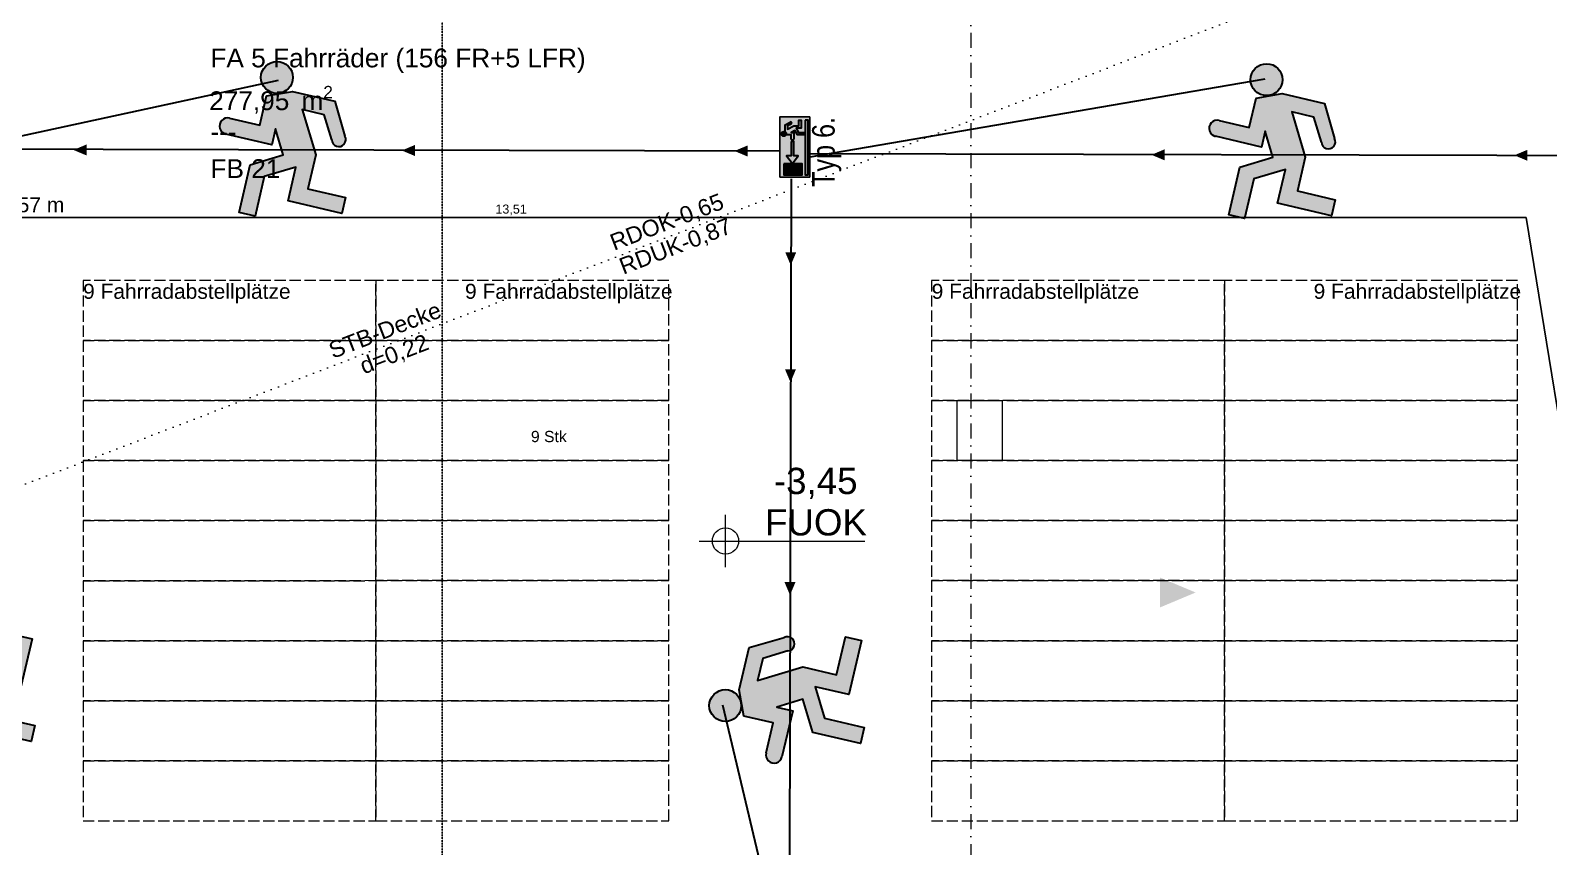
# Model space of a CAD drawing. Header units: millimetres. Extents: x 32522367 to 32638135, y 41424826 to 41540167.
# Drawn here: x 32573128 to 32583236, y 41519542 to 41524979 of the extents above; entities that cross this region are included whole.
import ezdxf
from ezdxf.enums import TextEntityAlignment as Align

# ---------------------------------------------------------------- set-up
doc = ezdxf.new("R2010")
doc.units = ezdxf.units.MM
for name, pattern in [('Punktlinie weit', [0.05, 0, -0.05]), ('Raster', [0.2, 0.1, -0.05, 0, -0.05]), ('Strichlinie eng', [0.1, 0.075, -0.025]), ('Strichlinie weit', [0.2, 0.15, -0.05]), ('Untersicht', [0.1, 0.075, -0.025])]:
    doc.linetypes.add(name, pattern=pattern)
for name, color, linetype in [('000 Achsraster Haupt', 251, 'Continuous'), ('120 Wand Innen tragend', 251, 'Continuous'), ('571 Fahrrad Stellplaetze', 251, 'Continuous'), ('811 Raum 2.Erschließung_ Nebenräume_Allg.räume_Technik', 251, 'Continuous'), ('951 Polierplan Hoehenkote', 251, 'Continuous'), ('955 Polierplan Beschriftung', 251, 'Continuous'), ('970 Brandschutz Beschriftung.Texte_ Bemaßung_ Symbole_ Fluchtwege', 251, 'Continuous'), ('dp_GE_SIBEL', 80, 'Continuous')]:
    doc.layers.add(name, color=color, linetype=linetype)
for name, color, linetype, lineweight in [('000 Achsraster Haupt_Stift_Nr__1', 251, 'Continuous', 13), ('120 Wand Innen tragend_Stift_Nr__1', 251, 'Continuous', 13), ('120 Wand Innen tragend_Stift_Nr__24', 251, 'Continuous', 13), ('120 Wand Innen tragend_Stift_Nr__6', 251, 'Continuous', 13), ('120 Wand Innen tragend_Stift_Nr__8', 251, 'Continuous', 35), ('571 Fahrrad Stellplaetze_Stift_Nr__1', 251, 'Continuous', 13), ('681 Fluchtlinien_Stift_Nr__10', 251, 'Continuous', 25), ('915 Allgemein Beschriftung 1_Stift_Nr__1', 251, 'Continuous', 13), ('951 Polierplan Hoehenkote_Stift_Nr__1', 251, 'Continuous', 13), ('955 Polierplan Beschriftung_Stift_Nr__1', 251, 'Continuous', 13), ('970 Brandschutz Beschriftung.Texte_ Bemaßung_ Symbole_ Fluchtwege_Stift_Nr__75', 251, 'Continuous', 25), ('Archicad Raumstempel_Stift_Nr__1', 251, 'Continuous', 13), ('dp_GE_ST_Attribut_Attribut1', 250, 'Continuous', 5)]:
    doc.layers.add(name, color=color, linetype=linetype, lineweight=lineweight)
doc.layers.add('E2_LEHR_MENSCH_NATIVE', color=112, linetype='Continuous', lineweight=35, true_color=0x20dd55)
doc.layers.add('E2_LEHR_WEG_B_INTERPRETATION', color=112, linetype='Continuous', lineweight=80, true_color=0x20dd55)
doc.layers.add('E_NACHRTECH', color=3, linetype='Continuous', true_color=0x00fa00)
doc.styles.add('DPG_TXT', font='arial.ttf', dxfattribs={"width": 0.8})
doc.styles.add('ERSTELLTER_STIL_1', font='arial.ttf')

# ---------------------------------------------------------------- blocks, each defined once
blk = doc.blocks.new('9809550')
at = {"color": 18, "lineweight": 30, "true_color": 0x000000}
for points in [[(423922, 99169), (423957, 99169), (423957, 99203), (423985, 99215), (424034, 99215), (424054, 99178)], [(424040, 99171), (424025, 99197), (424000, 99197), (424026, 99150), (424026, 99111), (424070, 99111), (424070, 99092), (424007, 99092), (424007, 99132), (423975, 99113), (423975, 99067), (423957, 99067), (423957, 99122), (423991, 99142), (423975, 99169), (423975, 99150), (423922, 99150)]]:
    blk.add_lwpolyline(points, dxfattribs=at)
blk.add_circle((423964, 99226), 18.1, dxfattribs=at)
for centre, radius, start, end in [((423922, 99160), 9.27, 89.9849, 270.0151), ((424048, 99173), 7.96, 195.7299, 41.4005)]:
    blk.add_arc(centre, radius, start, end, dxfattribs=at)
blk = doc.blocks.new('RIVO_ARR_left')
at = {"true_color": 0x56c81e}
h = blk.add_hatch(color=72, dxfattribs=at)
h.dxf.hatch_style = 1
h.paths.add_polyline_path([(2487.16, 1644.96), (2487.16, 1636.12), (2504.83, 1636.12), (2504.83, 1644.96)])
h.paths.add_polyline_path([(2497.62, 1641.55), (2497.63, 1640.85), (2493.39, 1640.85), (2493.39, 1639.56), (2491.13, 1641.24), (2493.4, 1642.94), (2493.4, 1641.55)], flags=16)
h.paths.add_polyline_path([(2498.26, 1641.55), (2499.6, 1641.55), (2499.6, 1642.85), (2500.12, 1643.09, -0.535619), (2499.17, 1643.72, -1), (2500.55, 1643.72, -0.302406), (2500.12, 1643.09), (2500.66, 1643.29), (2502.53, 1643.29), (2503.29, 1641.91, -1.25347), (2502.78, 1641.63), (2502.2, 1642.61), (2501.24, 1642.61), (2502.24, 1640.84), (2502.24, 1639.34), (2503.92, 1639.34), (2503.92, 1638.63), (2501.53, 1638.63), (2501.53, 1640.13), (2500.29, 1639.43), (2500.29, 1637.67), (2499.59, 1637.67), (2499.59, 1639.78), (2500.88, 1640.52), (2500.3, 1641.55), (2500.3, 1640.84), (2498.26, 1640.84, -1)], flags=16)
h.paths.add_polyline_path([(2491.07, 1638.39), (2487.82, 1638.39), (2487.82, 1643.74), (2491.07, 1643.74)], flags=16)
h.paths.add_polyline_path([(2503.92, 1637.48), (2503.92, 1636.57), (2487.82, 1636.57), (2487.82, 1637.48)], flags=16)
h.paths.add_polyline_path([(2488.38, 1641.07, -1), (2488, 1641.07, -1)], flags=0)
at = {"true_color": 0xffffff}
h = blk.add_hatch(color=7, dxfattribs=at)
h.dxf.hatch_style = 1
h.paths.add_polyline_path([(2487.82, 1638.39), (2491.07, 1638.39), (2491.07, 1643.74), (2487.82, 1643.74)])
h.paths.add_polyline_path([(2488.38, 1641.07, -1), (2488, 1641.07, -1)], flags=16)
h = blk.add_hatch(color=7, dxfattribs=at)
h.dxf.hatch_style = 1
h.paths.add_polyline_path([(2500.88, 1640.52), (2499.59, 1639.78), (2499.59, 1637.67), (2500.29, 1637.67), (2500.29, 1639.43), (2501.53, 1640.13), (2501.53, 1638.63), (2503.92, 1638.63), (2503.92, 1639.34), (2502.24, 1639.34), (2502.24, 1640.84), (2501.24, 1642.61), (2502.2, 1642.61), (2502.78, 1641.63, 1.25347), (2503.29, 1641.91), (2502.53, 1643.29), (2500.66, 1643.29), (2499.6, 1642.85), (2499.6, 1641.55), (2498.26, 1641.55, 1), (2498.26, 1640.84), (2500.3, 1640.84), (2500.3, 1641.55)])
h = blk.add_hatch(color=7, dxfattribs=at)
h.dxf.hatch_style = 1
h.paths.add_polyline_path([(2500.55, 1643.72, 1), (2499.17, 1643.72, 1)])
h = blk.add_hatch(color=7, dxfattribs=at)
h.dxf.hatch_style = 1
h.paths.add_polyline_path([(2488.38, 1641.07, 1), (2488, 1641.07, 1)])
h = blk.add_hatch(color=7, dxfattribs=at)
h.dxf.hatch_style = 1
h.paths.add_polyline_path([(2493.39, 1639.56), (2493.39, 1640.85), (2497.63, 1640.85), (2497.62, 1641.55), (2493.4, 1641.55), (2493.4, 1642.94), (2491.13, 1641.24)])
h = blk.add_hatch(color=7, dxfattribs=at)
h.dxf.hatch_style = 1
h.paths.add_polyline_path([(2487.82, 1637.48), (2487.82, 1636.57), (2503.92, 1636.57), (2503.92, 1637.48)])
blk.add_lwpolyline([(2487.16, 1644.96), (2504.83, 1644.96), (2504.83, 1636.12), (2487.16, 1636.12)], close=True)
at = {"color": 18, "lineweight": 30, "true_color": 0x000000}
for points in [[(2491.07, 1643.74), (2487.82, 1643.74), (2487.82, 1638.39), (2491.07, 1638.39)], [(2503.92, 1637.48), (2487.82, 1637.48), (2487.82, 1636.57), (2503.92, 1636.57)]]:
    blk.add_lwpolyline(points, close=True, dxfattribs=at)
blk.add_lwpolyline([(2497.62, 1641.55), (2493.4, 1641.55), (2493.4, 1642.94), (2491.13, 1641.24), (2493.39, 1639.56), (2493.39, 1640.85), (2497.63, 1640.85), (2497.62, 1641.55)], dxfattribs=at)
blk.add_circle((2488.19, 1641.07), 0.19, dxfattribs=at)
at = {"xscale": 0.0381026673526157, "yscale": 0.0381026673526157, "zscale": 0.0381026673526157}
blk.add_blockref('9809550', (-13654.29, -2137.05), dxfattribs=at)
blk = doc.blocks.new('FA 5 Fahrräder (156 FR+5 LFR)__3', base_point=(55.373, 69.105))
at = {"layer": 'Archicad Raumstempel_Stift_Nr__1', "color": 7, "lineweight": 13, "insert": (50.647, 71.527), "char_height": 0.125, "attachment_point": 1, "rotation": 343.6401, "style": 'ERSTELLTER_STIL_1'}
blk.add_mtext('\\A1;{\\pql;\\pt0,0.05;\\fArial|b0|i0|c0|p0;\\W1.000000;277,95\\fArial|b0|i0|c0|p0;\\W1.000000;\\A1{\\H.66x;\\S^  ;}\\fArial|b0|i0|c0|p0;\\W1.000000; m\\fArial|b0|i0|c0|p0;\\W1.000000;\\A1{\\H.66x;\\S2^  ;}}', dxfattribs=at)
at = {"layer": 'Archicad Raumstempel_Stift_Nr__1', "color": 7, "lineweight": 13, "style": 'ERSTELLTER_STIL_1'}
for tag, p in [('ROOM_NAME', (50.725, 71.763)), ('DUMMY_891', (50.656, 71.556)), ('DUMMY_892', (50.587, 71.32)), ('DUMMY_893', (50.587, 71.292)), ('DUMMY_890', (53.061, 71.106)), ('sCustom1Value', (50.518, 71.056)), ('DUMMY_894', (50.956, 70.956))]:
    blk.add_attdef(tag, text='', height=0.125, rotation=343.6401, dxfattribs=at).set_placement(p, align=Align.TOP_LEFT)
blk = doc.blocks.new('Öffnung_36')
at = {"layer": '120 Wand Innen tragend_Stift_Nr__1', "color": 7, "linetype": 'Untersicht', "lineweight": 13}
for p, q in [((49.817, 66.356), (50.726, 65.901)), ((49.767, 66.183), (50.777, 66.074))]:
    blk.add_line(p, q, dxfattribs=at)
at = {"layer": '120 Wand Innen tragend_Stift_Nr__6', "color": 7, "linetype": 'Untersicht', "lineweight": 13, "flags": 128}
for points in [[(49.817, 66.356), (49.767, 66.183)], [(50.726, 65.901), (50.777, 66.074)]]:
    blk.add_lwpolyline(points, dxfattribs=at)
at = {"layer": '120 Wand Innen tragend_Stift_Nr__8', "color": 7, "linetype": 'Continuous', "lineweight": 35, "flags": 128}
for points in [[(50.777, 66.074), (49.817, 66.356)], [(49.767, 66.183), (50.726, 65.901)]]:
    blk.add_lwpolyline(points, dxfattribs=at)
blk = doc.blocks.new('Wand_27', base_point=(53.749, 65.014))
at = {"layer": '120 Wand Innen tragend_Stift_Nr__24', "linetype": 'Continuous', "lineweight": 13}
blk.add_hatch(color=92, dxfattribs=at).paths.add_polyline_path([(53.749, 65.014), (57.491, 63.915), (57.541, 64.088), (53.799, 65.187)])
at = {"layer": '120 Wand Innen tragend_Stift_Nr__8', "color": 7, "linetype": 'Continuous', "lineweight": 35, "flags": 128}
for points in [[(53.799, 65.187), (53.749, 65.014)], [(57.254, 64.173), (53.799, 65.187)], [(53.749, 65.014), (57.203, 64)]]:
    blk.add_lwpolyline(points, dxfattribs=at)
blk = doc.blocks.new('Wand_28', base_point=(48.327, 66.605))
at = {"layer": '120 Wand Innen tragend_Stift_Nr__24', "linetype": 'Continuous', "lineweight": 13}
blk.add_hatch(color=92, dxfattribs=at).paths.add_polyline_path([(48.327, 66.605), (52.07, 65.507), (52.12, 65.68), (48.378, 66.778)])
at = {"layer": '120 Wand Innen tragend_Stift_Nr__8', "color": 7, "linetype": 'Continuous', "lineweight": 35, "flags": 128}
for points in [[(48.378, 66.778), (48.327, 66.605)], [(49.817, 66.356), (48.378, 66.778)], [(48.327, 66.605), (49.767, 66.183)], [(52.12, 65.68), (50.777, 66.074)], [(50.726, 65.901), (52.07, 65.507)], [(52.07, 65.507), (52.12, 65.68)]]:
    blk.add_lwpolyline(points, dxfattribs=at)
blk = doc.blocks.new('Fahrradstellplatz 50x200')
at = {"layer": '571 Fahrrad Stellplaetze_Stift_Nr__1', "color": 7, "linetype": 'Strichlinie eng', "lineweight": 13}
for p, q in [((0, 1.95), (0, 0)), ((0.4, 1.95), (0, 1.95)), ((0.4, 0), (0.4, 1.95)), ((0, 0), (0.4, 0))]:
    blk.add_line(p, q, dxfattribs=at)
blk = doc.blocks.new('Fluchtwegtool - GSDE_2')
at = {"layer": '970 Brandschutz Beschriftung.Texte_ Bemaßung_ Symbole_ Fluchtwege_Stift_Nr__75', "color": 94, "linetype": 'Continuous', "lineweight": 25, "true_color": 0x009500}
for p, q in [((2.807, -3.482), (16.318, -3.482)), ((16.318, -3.482), (18.26, -15.42))]:
    blk.add_line(p, q, dxfattribs=at)
at = {"layer": '970 Brandschutz Beschriftung.Texte_ Bemaßung_ Symbole_ Fluchtwege_Stift_Nr__75', "color": 94, "lineweight": 25, "true_color": 0x009500, "style": 'ERSTELLTER_STIL_1'}
blk.add_attdef('DUMMY_49', text='', height=0.1, dxfattribs=at).set_placement((4.945, -3.476), align=Align.BOTTOM_LEFT)
blk.add_attdef('DUMMY_47', text='', height=0.06, dxfattribs=at).set_placement((9.562, -3.473), align=Align.BOTTOM_CENTER)
for tag, rotation, p in [('DUMMY_46', 74.2388, (2.121, -5.903)), ('DUMMY_45', 2.0094, (-2.518, -8.472)), ('DUMMY_48', 99.2391, (17.289, -9.442))]:
    blk.add_attdef(tag, text='', height=0.06, rotation=rotation, dxfattribs=at).set_placement(p, align=Align.BOTTOM_CENTER)
blk = doc.blocks.new('Höhenbemaßung_6', base_point=(53.092, 67.65))
at = {"layer": '951 Polierplan Hoehenkote_Stift_Nr__1', "color": 7, "linetype": 'Continuous', "lineweight": 13}
for p, q in [((53.043, 67.482), (53.141, 67.818)), ((52.924, 67.699), (53.983, 67.388))]:
    blk.add_line(p, q, dxfattribs=at)
blk.add_circle((53.092, 67.65), 0.0875, dxfattribs=at)
at = {"layer": '951 Polierplan Hoehenkote_Stift_Nr__1', "color": 7, "lineweight": 13, "char_height": 0.175, "attachment_point": 7, "rotation": 343.6401, "style": 'ERSTELLTER_STIL_1'}
for s, insert in [('\\A1;{\\pql;\\fArial|b0|i0|c0|p0;\\W1.000000;-3,45}', (53.48, 67.828)), ('\\A1;{\\pql;\\fArial|b0|i0|c0|p0;\\W1.000000;FUOK}', (53.354, 67.609))]:
    blk.add_mtext(s, dxfattribs=dict(at, insert=insert))
blk = doc.blocks.new('Etikett_23', base_point=(54.817, 70.448))
at = {"layer": '955 Polierplan Beschriftung_Stift_Nr__1', "color": 7, "linetype": 'Punktlinie weit', "lineweight": 13}
blk.add_line((42.036, 68.78), (64.247, 70.598), dxfattribs=at)
at = {"layer": '955 Polierplan Beschriftung_Stift_Nr__1', "color": 7, "lineweight": 13, "char_height": 0.11, "rotation": 4.6776, "line_spacing_factor": 0.929581, "style": 'ERSTELLTER_STIL_1'}
for s, insert, attachment_point in [('\\A1;{\\pql;\\fArial|b0|i0|c0|p0;\\W1.000000;RDOK\\fArial|b0|i0|c0|p0;\\W1.000000;\\fArial|b0|i0|c0|p0;\\W1.000000;-0,65\\fArial|b0|i0|c0|p0;\\W1.000000;\\A1{\\H.66x;\\S^  ;}\\fArial|b0|i0|c0|p0;\\W1.000000;\\fArial|b0|i0|c0|p0;\\W1.000000;\\P\\pql;\\fArial|b0|i0|c0|p0;\\W1.000000;RDUK\\fArial|b0|i0|c0|p0;\\W1.000000;\\fArial|b0|i0|c0|p0;\\W1.000000;-0,87\\fArial|b0|i0|c0|p0;\\W1.000000;\\A1{\\H.66x;\\S^  ;}\\fArial|b0|i0|c0|p0;\\W1.000000;\\fArial|b0|i0|c0|p0;\\W1.000000;}', (52.928, 69.667), 4), ('\\A1;{\\pqc;\\fArial|b0|i0|c0|p0;\\W1.000000;\\fArial|b0|i0|c0|p0;\\W1.000000;\\fArial|b0|i0|c0|p0;\\W1.000000;STB-Decke\\fArial|b0|i0|c0|p0;\\W1.000000;\\A1{\\H.66x;\\S^  ;}\\fArial|b0|i0|c0|p0;\\W1.000000;\\fArial|b0|i0|c0|p0;\\W1.000000;\\P\\pqc;\\fArial|b0|i0|c0|p0;\\W1.000000;d=\\fArial|b0|i0|c0|p0;\\W1.000000;\\fArial|b0|i0|c0|p0;\\W1.000000;0,22\\fArial|b0|i0|c0|p0;\\W1.000000;\\A1{\\H.66x;\\S^  ;}\\fArial|b0|i0|c0|p0;\\W1.000000;\\fArial|b0|i0|c0|p0;\\W1.000000;}', (51.334, 69.537), 5)]:
    blk.add_mtext(s, dxfattribs=dict(at, insert=insert, attachment_point=attachment_point))
blk = doc.blocks.new('Standard-Rastermarker_2')
at = {"layer": '000 Achsraster Haupt_Stift_Nr__1', "color": 7, "linetype": 'Raster', "lineweight": 13}
blk.add_line((1, 0), (27.537, 0), dxfattribs=at)
at = {"layer": '000 Achsraster Haupt_Stift_Nr__1', "color": 7, "lineweight": 13, "style": 'ERSTELLTER_STIL_1'}
for tag, p in [('AC_MarkerText_1_0', (-0.359, -0.034)), ('AC_MarkerText_1_1', (28.678, -0.034))]:
    blk.add_attdef(tag, text='', height=0.15, rotation=90, dxfattribs=at).set_placement(p, align=Align.TOP_CENTER)
blk = doc.blocks.new('98095500')
at = {"color": 18, "lineweight": 30, "true_color": 0x000000}
for points in [[(423921.7, 99168.8), (423956.8, 99168.8), (423956.8, 99202.9), (423984.5, 99214.5), (424033.7, 99214.5), (424053.8, 99178.3)], [(424040.2, 99170.9), (424025.2, 99196.7), (423999.7, 99196.8), (424026.2, 99150.3), (424026.2, 99110.9), (424070.2, 99110.9), (424070.2, 99092.3), (424007.5, 99092.3), (424007.5, 99131.7), (423975, 99113.1), (423975, 99067), (423956.5, 99067), (423956.5, 99122.4), (423990.5, 99141.9), (423975.1, 99168.8), (423975.1, 99150.2), (423921.7, 99150.3)]]:
    blk.add_lwpolyline(points, dxfattribs=at)
blk.add_circle((423963.6, 99225.9), 18.1, dxfattribs=at)
for centre, radius, start, end in [((424047.8, 99173.1), 7.96, 195.7299, 41.4005), ((423921.7, 99159.5), 9.27, 89.9849, 270.0151)]:
    blk.add_arc(centre, radius, start, end, dxfattribs=at)
blk = doc.blocks.new('750298750')
h = blk.add_hatch(color=3)
h.paths.add_polyline_path([(426943.6, 99576.9), (426968.1, 99576.8), (426982.5, 99552, 1.25347), (426995.6, 99559.2), (426976.3, 99594), (426929, 99594), (426902.3, 99582.8), (426902.3, 99550), (426868.6, 99550, 1), (426868.6, 99532.2), (426919.9, 99532.1), (426919.9, 99550), (426934.8, 99524.1), (426902.1, 99505.4), (426902.1, 99452.1), (426919.8, 99452.1), (426919.8, 99496.4), (426951.1, 99514.3), (426951.1, 99476.4), (427011.4, 99476.4), (427011.4, 99494.3), (426969.1, 99494.3), (426969.1, 99532.2)])
h.paths.add_polyline_path([(426891.5, 99604.9, 1), (426926.3, 99604.9, 1)])
at = {"xscale": 0.9619413167778113, "yscale": 0.9619413167778113, "zscale": 0.9619413167778113}
blk.add_blockref('98095500', (19080.8, 4155.4), dxfattribs=at)
blk = doc.blocks.new('E2_MOL_LEHRPERSON_ZENTRIERT')
blk.add_blockref('750298750', (-426935.5, -99537.2))

msp = doc.modelspace()

# ---------------------------------------------------------------- linework, layer by layer
at = {"layer": '681 Fluchtlinien_Stift_Nr__10', "color": 1, "linetype": 'Strichlinie weit', "lineweight": 25}
msp.add_lwpolyline([(32575868.532, 41507613.586), (32575868.431, 41527613.586)], dxfattribs=at)
msp.add_lwpolyline([(32575868.532, 41507613.586), (32575868.431, 41527613.586)], dxfattribs=at)
at = {"layer": '811 Raum 2.Erschließung_ Nebenräume_Allg.räume_Technik', "color": 40, "linetype": 'Continuous', "lineweight": 0, "true_color": 0xffd933, "flags": 128}
msp.add_lwpolyline([(32579298.459, 41522113.603), (32579298.457, 41522513.603), (32579598.457, 41522513.605), (32579598.459, 41522113.605)], close=True, dxfattribs=at)
at = {"layer": 'E2_LEHR_WEG_B_INTERPRETATION', "color": 112, "true_color": 0x20dd55}
for points in [[(32573414.6, 41524182.221), (32573501.953, 41524218.909), (32573501.953, 41524145.532)], [(32575600.508, 41524178.714), (32575687.86, 41524215.402), (32575687.86, 41524142.026)], [(32577815.235, 41524175.327), (32577902.588, 41524212.015), (32577902.588, 41524138.639)], [(32580591.898, 41524149.857), (32580679.251, 41524186.545), (32580679.251, 41524113.169)], [(32583007.867, 41524146.753), (32583095.219, 41524183.441), (32583095.219, 41524110.065)], [(32578190.304, 41523414.011), (32578153.616, 41523501.363), (32578226.992, 41523501.363)], [(32578188.521, 41522634.684), (32578151.832, 41522722.037), (32578225.209, 41522722.037)], [(32578185.276, 41521216.93), (32578148.588, 41521304.282), (32578221.965, 41521304.282)], [(32580885.826, 41521234.78), (32580648.846, 41521135.248), (32580648.846, 41521334.312)]]:
    msp.add_solid(points, dxfattribs=at)
at = {"layer": 'E_NACHRTECH', "color": 4, "lineweight": 30}
for points in [[(32574778.047, 41524644.701), (32572696.033, 41524193.915)], [(32581347.192, 41524652.923), (32578303.751, 41524132.781)], [(32577736.52, 41520487.316), (32578196.806, 41518539.815)]]:
    msp.add_lwpolyline(points, dxfattribs=at)
at = {"layer": 'E_NACHRTECH', "color": 3, "lineweight": 30}
for points in [[(32578118.451, 41524175.318), (32572709.677, 41524187.695)], [(32583808.295, 41524144.03), (32578305.54, 41524156.621)], [(32578193.108, 41523989.913), (32578180.719, 41518575.741)]]:
    msp.add_lwpolyline(points, dxfattribs=at)

# ---------------------------------------------------------------- block references
at = {"layer": '000 Achsraster Haupt', "color": 7, "linetype": 'Continuous', "lineweight": 18, "xscale": 1000, "yscale": 1000, "zscale": 1000, "rotation": 270.0002954042531}
msp.add_blockref('Standard-Rastermarker_2', (32579388.391, 41535366.698), dxfattribs=at)
at = {"layer": '120 Wand Innen tragend', "color": 7, "lineweight": 35, "xscale": 1000, "yscale": 1000, "zscale": 1000, "rotation": 16.36019999999994}
for name, p in [('Wand_28', (32573478.467, 41519233.577)), ('Wand_27', (32579128.467, 41519233.606))]:
    msp.add_blockref(name, p, dxfattribs=at)
at = {"layer": '120 Wand Innen tragend', "color": 7, "linetype": 'Continuous', "lineweight": 13, "xscale": 1000, "yscale": 1000, "zscale": 1000, "rotation": 16.36019999999994}
msp.add_blockref('Öffnung_36', (32545868.865, 41441712.417), dxfattribs=at)
at = {"layer": '571 Fahrrad Stellplaetze', "color": 7, "linetype": 'Continuous', "lineweight": 13, "xscale": 1000, "yscale": 1000, "zscale": 1000, "rotation": 90.0002848825737}
for p in [(32575428.448, 41522913.586), (32577378.448, 41522913.596), (32581078.448, 41522913.615), (32583028.448, 41522913.625), (32575428.45, 41522513.586), (32577378.45, 41522513.596), (32581078.45, 41522513.615), (32583028.45, 41522513.625), (32575428.452, 41522113.586), (32577378.452, 41522113.596), (32581078.452, 41522113.615), (32583028.452, 41522113.625), (32575428.454, 41521713.586), (32577378.454, 41521713.596), (32581078.454, 41521713.615), (32583028.454, 41521713.625), (32575428.456, 41521313.586), (32577378.456, 41521313.596), (32581078.456, 41521313.615), (32583028.456, 41521313.625), (32575428.458, 41520913.586), (32577378.458, 41520913.596), (32581078.458, 41520913.615), (32583028.458, 41520913.625), (32575428.46, 41520513.586), (32577378.46, 41520513.596), (32581078.46, 41520513.615), (32583028.46, 41520513.625), (32575428.462, 41520113.586), (32577378.462, 41520113.596), (32581078.462, 41520113.615), (32583028.462, 41520113.625), (32575428.464, 41519713.586), (32577378.464, 41519713.596), (32581078.464, 41519713.615), (32583028.464, 41519713.625)]:
    msp.add_blockref('Fahrradstellplatz 50x200', p, dxfattribs=at)
at = {"layer": '811 Raum 2.Erschließung_ Nebenräume_Allg.räume_Technik', "color": 7, "linetype": 'Continuous', "lineweight": 13, "xscale": 1000, "yscale": 1000, "zscale": 1000, "rotation": 16.36019999999994}
msp.add_blockref('FA 5 Fahrräder (156 FR+5 LFR)__3', (32579534.714, 41523616.246), dxfattribs=at).add_auto_attribs({'ROOM_NAME': 'FA 5 Fahrräder (156 FR+5 LFR)', 'sCustom1Value': 'FB 21', 'DUMMY_893': '---'})
at = {"layer": '951 Polierplan Hoehenkote', "color": 7, "lineweight": 13, "xscale": 1000, "yscale": 1000, "zscale": 1000, "rotation": 16.36019999999994}
msp.add_blockref('Höhenbemaßung_6', (32577755.797, 41521577.772), dxfattribs=at)
at = {"layer": '955 Polierplan Beschriftung', "color": 7, "linetype": 'Continuous', "lineweight": 13, "xscale": 1000, "yscale": 1000, "zscale": 1000, "rotation": 16.36019999999994}
msp.add_blockref('Etikett_23', (32578623.213, 41524748.374), dxfattribs=at)
at = {"layer": '970 Brandschutz Beschriftung.Texte_ Bemaßung_ Symbole_ Fluchtwege', "color": 94, "linetype": 'Continuous', "lineweight": 25, "true_color": 0x009500}
ref = msp.add_blockref('Fluchtwegtool - GSDE_2', (32566768.456, 41527213.55), dxfattribs=dict(at, xscale=999.9999999999995, yscale=999.9999999999995, zscale=999.9999999999995, rotation=0.0002901272618044))
ref.add_attrib('DUMMY_47', '13,51', dxfattribs={"layer": '970 Brandschutz Beschriftung.Texte_ Bemaßung_ Symbole_ Fluchtwege_Stift_Nr__75', "color": 94, "lineweight": 25, "true_color": 0x009500, "height": 60, "rotation": 0.0002901, "style": 'ERSTELLTER_STIL_1'}).set_placement((32576328.347, 41523740.479), align=Align.BOTTOM_CENTER)
ref.add_attrib('DUMMY_49', 'Fluchtweglänge = 38,57 m', dxfattribs={"layer": '970 Brandschutz Beschriftung.Texte_ Bemaßung_ Symbole_ Fluchtwege_Stift_Nr__75', "color": 94, "lineweight": 25, "true_color": 0x009500, "height": 100, "rotation": 0.0002901, "style": 'ERSTELLTER_STIL_1'}).set_placement((32571711.609, 41523737.102), align=Align.BOTTOM_LEFT)
at = {"layer": 'dp_GE_SIBEL'}
ref = msp.add_blockref('RIVO_ARR_left', (32615359.066, 41467691.747), dxfattribs=dict(at, xscale=22.64028958875175, yscale=22.64028958875175, zscale=0.9998731193572863, rotation=90))
ref.add_attrib('ATTRIBUT1', 'Typ 6.', dxfattribs={"layer": 'dp_GE_ST_Attribut_Attribut1', "height": 150, "rotation": 90, "style": 'DPG_TXT', "width": 0.8, "flags": 8}).set_placement((32578407.485, 41524402.17), align=Align.MIDDLE_RIGHT)
at = {"layer": 'E2_LEHR_MENSCH_NATIVE', "color": 112, "true_color": 0x20dd55, "xscale": 6.107755025382402, "yscale": 6.107755025382402}
for p, rotation in [((32574834.27, 41524225.919), 346.9323015135687), ((32581423.001, 41524210.843), 346.9323015135687), ((32572672.229, 41520558.846), 76.93230151418894), ((32578194.022, 41520546.211), 76.93230151418894)]:
    msp.add_blockref('E2_MOL_LEHRPERSON_ZENTRIERT', p, dxfattribs=dict(at, rotation=rotation))

# ---------------------------------------------------------------- texts
at = {"layer": '571 Fahrrad Stellplaetze_Stift_Nr__1', "color": 7, "linetype": 'Continuous', "lineweight": 13, "insert": (32576460.366, 41522311.233), "char_height": 75, "attachment_point": 1, "rotation": 0.0002978, "style": 'ERSTELLTER_STIL_1'}
msp.add_mtext('\\A1;{\\pql;\\fArial|b0|i0|c0|p0;\\W1.000000;9\\fArial|b0|i0|c0|p0;\\W1.000000; Stk}', dxfattribs=at)
at = {"layer": '915 Allgemein Beschriftung 1_Stift_Nr__1', "color": 7, "linetype": 'Continuous', "lineweight": 13, "char_height": 100, "attachment_point": 1, "rotation": 0.0002892, "style": 'ERSTELLTER_STIL_1'}
for insert in [(32573478.446, 41523290.719), (32576021.481, 41523290.732), (32579128.446, 41523290.748), (32581671.481, 41523290.761)]:
    msp.add_mtext('\\A1;{\\pql;\\fArial|b0|i0|c0|p0;\\W1.000000;9\\fArial|b0|i0|c0|p0;\\W1.000000; Fahrradabstellplätze}', dxfattribs=dict(at, insert=insert))

doc.saveas('drawing.dxf')
